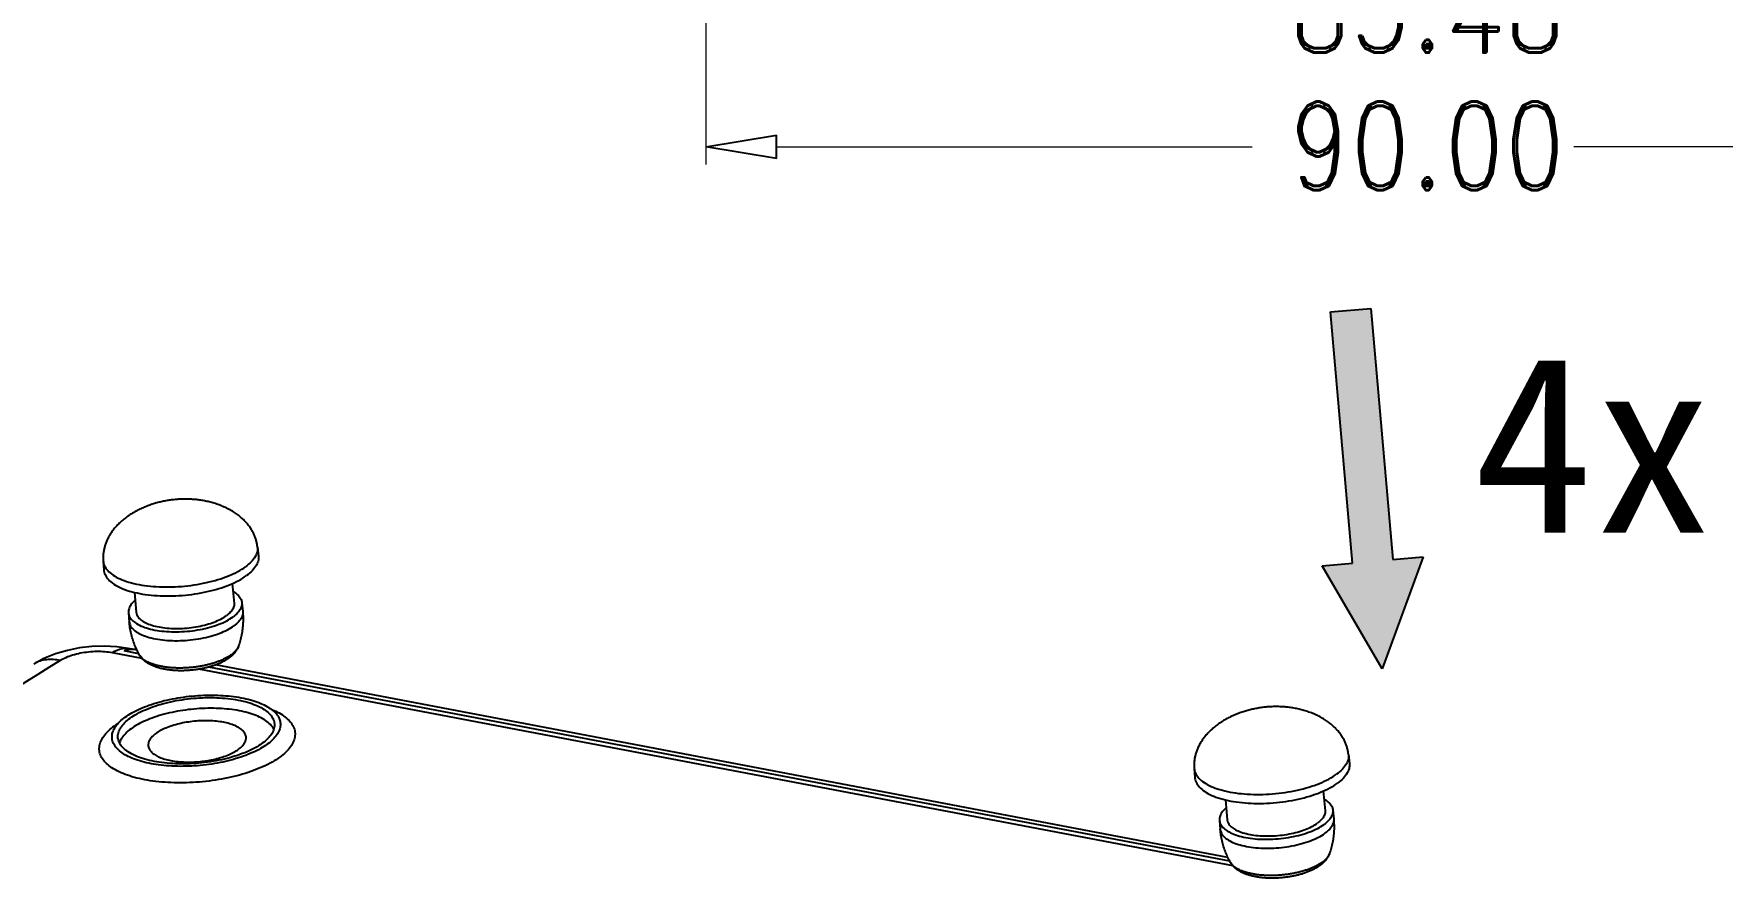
# Model space of a CAD drawing. Header units: millimetres. Extents: x -2947 to 97, y -3022 to 322.
# Drawn here: x -1557 to -1471, y -1976.3 to -1933.8 of the extents above; entities that cross this region are included whole.
import ezdxf
from ezdxf.enums import TextEntityAlignment as Align

# ---------------------------------------------------------------- set-up
doc = ezdxf.new("R2010")
doc.units = ezdxf.units.MM
doc.layers.get('0').update_dxf_attribs({"linetype": 'CONTINUOUS'})
doc.layers.add('dim', color=3, linetype='CONTINUOUS', lineweight=9)
doc.layers.add('text', color=212, linetype='CONTINUOUS', lineweight=20)
doc.styles.add('LongTou', font='romand.shx', dxfattribs={"width": 0.8, "bigfont": 'whgdtxt.shx'})
doc.styles.add('zeng', font='SIMHEI.TTF')

msp = doc.modelspace()

# ---------------------------------------------------------------- hatches: boundary and pattern name
msp.add_hatch(color=14).paths.add_polyline_path([(-1490.986, -1947.914), (-1488.925, -1947.734), (-1487.807, -1960.521), (-1486.262, -1960.386), (-1488.359, -1966.077), (-1491.412, -1960.837), (-1489.867, -1960.701), (-1490.986, -1947.914)], is_closed=False)

# ---------------------------------------------------------------- linework, layer by layer
at = {"color": 0, "linetype": 'ByBlock', "lineweight": -2}
for p, q in [((-1522.783, -1939.511), (-1519.183, -1938.911)), ((-1519.183, -1940.111), (-1522.783, -1939.511)), ((-1519.183, -1940.111), (-1519.183, -1938.911))]:
    msp.add_line(p, q, dxfattribs=at)
at = {"color": 7}
for p, q in [((-1490.986, -1947.914), (-1488.925, -1947.734)), ((-1489.867, -1960.701), (-1490.986, -1947.914)), ((-1488.925, -1947.734), (-1487.807, -1960.521)), ((-1545.595, -1959.886), (-1545.546, -1960.338)), ((-1553.446, -1960.59), (-1553.414, -1961.044)), ((-1491.412, -1960.837), (-1489.867, -1960.701)), ((-1488.359, -1966.077), (-1491.412, -1960.837)), ((-1486.262, -1960.386), (-1488.359, -1966.077)), ((-1487.807, -1960.521), (-1486.262, -1960.386)), ((-1546.876, -1961.734), (-1546.785, -1962.748)), ((-1551.856, -1962.187), (-1551.765, -1963.194)), ((-1546.387, -1962.712), (-1546.346, -1963.165)), ((-1552.164, -1963.23), (-1552.123, -1963.683)), ((-1555.877, -1965.314), (-1556.468, -1965.554)), ((-1555.273, -1965.137), (-1555.877, -1965.314)), ((-1554.657, -1965.015), (-1555.273, -1965.137)), ((-1554.031, -1964.943), (-1554.657, -1965.015)), ((-1553.396, -1964.922), (-1554.031, -1964.943)), ((-1552.755, -1964.955), (-1553.396, -1964.922)), ((-1551.47, -1965.552), (-1552.982, -1965.264)), ((-1552.177, -1965.037), (-1552.755, -1964.955)), ((-1551.63, -1965.313), (-1552.38, -1965.17)), ((-1551.858, -1965.098), (-1552.177, -1965.037)), ((-1551.729, -1965.123), (-1551.842, -1965.101)), ((-1556.468, -1965.554), (-1556.982, -1965.834)), ((-1495.941, -1976.112), (-1548.587, -1966.1)), ((-1496.101, -1975.874), (-1548.077, -1965.989)), ((-1496.2, -1975.683), (-1547.739, -1965.881)), ((-1490.066, -1970.446), (-1490.017, -1970.899)), ((-1497.917, -1971.151), (-1497.885, -1971.605)), ((-1491.348, -1972.295), (-1491.257, -1973.308)), ((-1496.327, -1972.748), (-1496.237, -1973.755)), ((-1496.635, -1973.791), (-1496.594, -1974.244)), ((-1490.858, -1973.273), (-1490.818, -1973.726))]:
    msp.add_line(p, q, dxfattribs=at)
for centre, radius, start, end in [((-1547.572, -1960.076), 1.986, 5.12586, 5.49849), ((-1551.467, -1960.425), 1.986, 184.75276, 185.12538), ((-1547.1, -1964.736), 0.57, 337.71854, 340.79002), ((-1550.612, -1972.074), 3.837, 122.41308, 126.07326), ((-1492.043, -1970.637), 1.986, 5.12586, 5.49849), ((-1495.938, -1970.986), 1.986, 184.75276, 185.12538), ((-1491.571, -1975.297), 0.57, 337.71854, 340.79002)]:
    msp.add_arc(centre, radius, start, end, dxfattribs=at)
for centre, major_axis, ratio, start_param, end_param in [((-1552.4, -1968.049), (0.535, 2.952), 0.50455, 6.27258, 6.615392), ((-1552.409, -1968.047), (0.569, 2.946), 0.520196, 0.001536, 0.338117)]:
    msp.add_ellipse(centre, major_axis=major_axis, ratio=ratio, start_param=start_param, end_param=end_param, dxfattribs=at)
for points, start_tangent, end_tangent in [([(-1545.595, -1959.886), (-1545.616, -1959.729), (-1545.655, -1959.555), (-1545.71, -1959.383), (-1545.781, -1959.213), (-1545.868, -1959.046), (-1545.972, -1958.881), (-1546.094, -1958.72), (-1546.234, -1958.563), (-1546.392, -1958.411), (-1546.57, -1958.264), (-1546.766, -1958.125), (-1546.983, -1957.994), (-1547.224, -1957.871), (-1547.479, -1957.762), (-1547.736, -1957.671), (-1547.989, -1957.599), (-1548.237, -1957.542), (-1548.48, -1957.499), (-1548.721, -1957.468), (-1548.96, -1957.449), (-1549.198, -1957.44), (-1549.435, -1957.442), (-1549.672, -1957.454), (-1549.908, -1957.476), (-1550.141, -1957.508), (-1550.374, -1957.55), (-1550.606, -1957.603), (-1550.837, -1957.666), (-1551.068, -1957.74), (-1551.3, -1957.828), (-1551.534, -1957.931), (-1551.771, -1958.05), (-1552.01, -1958.19), (-1552.245, -1958.349)], (-0.095819, 0.995399), (-0.807751, -0.589524)), ([(-1552.245, -1958.349), (-1552.445, -1958.505), (-1552.63, -1958.671), (-1552.794, -1958.841), (-1552.938, -1959.015), (-1553.064, -1959.191), (-1553.17, -1959.368), (-1553.259, -1959.547), (-1553.331, -1959.725), (-1553.385, -1959.904), (-1553.424, -1960.082), (-1553.446, -1960.259), (-1553.453, -1960.434), (-1553.446, -1960.59)], (-0.807749, -0.589527), (0.082857, -0.996561)), ([(-1545.594, -1959.898), (-1545.601, -1960.074), (-1545.699, -1960.348), (-1545.902, -1960.62), (-1546.203, -1960.881)], (0.087294, -0.996183), (-0.807753, -0.589522)), ([(-1553.445, -1960.603), (-1553.43, -1960.697), (-1553.315, -1960.954), (-1553.096, -1961.192), (-1552.78, -1961.405), (-1552.375, -1961.586), (-1551.892, -1961.73), (-1551.344, -1961.834), (-1550.747, -1961.895), (-1550.116, -1961.911), (-1549.469, -1961.882), (-1548.823, -1961.809), (-1548.196, -1961.692), (-1547.605, -1961.537), (-1547.067, -1961.346), (-1546.595, -1961.126), (-1546.203, -1960.881)], (0.087306, -0.996182), (0.807753, 0.589522)), ([(-1553.414, -1961.044), (-1553.398, -1961.151), (-1553.282, -1961.409), (-1553.063, -1961.648), (-1552.746, -1961.861), (-1552.341, -1962.042), (-1551.857, -1962.187), (-1551.308, -1962.291), (-1550.709, -1962.352), (-1550.077, -1962.369), (-1549.428, -1962.339), (-1548.781, -1962.265), (-1548.152, -1962.149), (-1547.56, -1961.993), (-1547.021, -1961.802), (-1546.548, -1961.581), (-1546.155, -1961.336)], (0.068819, -0.997629), (0.807753, 0.589522)), ([(-1545.546, -1960.338), (-1545.551, -1960.527), (-1545.65, -1960.802), (-1545.853, -1961.074), (-1546.155, -1961.336)], (0.106072, -0.994358), (-0.807753, -0.589522)), ([(-1551.824, -1962.593), (-1551.958, -1962.723), (-1552.11, -1962.947), (-1552.165, -1963.172), (-1552.163, -1963.23)], (-0.761037, -0.648708), (0.093209, -0.995647)), ([(-1546.785, -1962.748), (-1546.784, -1962.798), (-1546.831, -1962.992), (-1546.962, -1963.185), (-1547.172, -1963.371)], (0.093209, -0.995647), (-0.807753, -0.589522)), ([(-1546.837, -1962.143), (-1546.801, -1962.165), (-1546.568, -1962.348), (-1546.428, -1962.552), (-1546.387, -1962.712)], (0.865055, -0.501676), (0.093209, -0.995647)), ([(-1546.387, -1962.712), (-1546.385, -1962.77), (-1546.44, -1962.995), (-1546.592, -1963.219), (-1546.835, -1963.435)], (0.093209, -0.995647), (-0.807753, -0.589522)), ([(-1552.163, -1963.23), (-1552.122, -1963.39), (-1551.982, -1963.594), (-1551.75, -1963.777), (-1551.433, -1963.932), (-1551.043, -1964.054), (-1550.593, -1964.14), (-1550.098, -1964.186), (-1549.575, -1964.19), (-1549.042, -1964.153), (-1548.516, -1964.076), (-1548.017, -1963.961), (-1547.56, -1963.812), (-1547.162, -1963.635), (-1546.835, -1963.435)], (0.093209, -0.995647), (0.807753, 0.589522)), ([(-1551.598, -1965.375), (-1551.729, -1965.122), (-1551.848, -1964.849), (-1551.947, -1964.567), (-1552.027, -1964.278), (-1552.085, -1963.983), (-1552.123, -1963.683)], (-0.491645, 0.870796), (-0.08934, 0.996001)), ([(-1552.123, -1963.683), (-1552.082, -1963.843), (-1551.942, -1964.047), (-1551.709, -1964.23), (-1551.393, -1964.385), (-1551.003, -1964.508), (-1550.552, -1964.593), (-1550.057, -1964.639), (-1549.534, -1964.644), (-1549.001, -1964.607), (-1548.475, -1964.529), (-1547.976, -1964.414), (-1547.519, -1964.266), (-1547.121, -1964.088), (-1546.795, -1963.888)], (0.093438, -0.995625), (0.807753, 0.589522)), ([(-1551.765, -1963.194), (-1551.73, -1963.332), (-1551.609, -1963.508), (-1551.409, -1963.665), (-1551.136, -1963.799), (-1550.8, -1963.905), (-1550.411, -1963.979), (-1549.985, -1964.018), (-1549.534, -1964.022), (-1549.074, -1963.99), (-1548.621, -1963.923), (-1548.19, -1963.824), (-1547.797, -1963.696), (-1547.453, -1963.543), (-1547.172, -1963.371)], (0.093209, -0.995647), (0.807753, 0.589522)), ([(-1546.346, -1963.165), (-1546.344, -1963.224), (-1546.4, -1963.449), (-1546.552, -1963.673), (-1546.795, -1963.888)], (0.093438, -0.995625), (-0.807753, -0.589522)), ([(-1546.346, -1963.165), (-1546.33, -1963.464), (-1546.335, -1963.764), (-1546.361, -1964.063), (-1546.409, -1964.359), (-1546.477, -1964.65), (-1546.562, -1964.923)], (0.08934, -0.996001), (-0.328826, -0.944391)), ([(-1552.982, -1965.264), (-1553.36, -1965.214), (-1553.771, -1965.201), (-1554.194, -1965.227), (-1554.612, -1965.289), (-1555.003, -1965.385), (-1555.352, -1965.511), (-1555.64, -1965.66)], (-0.982412, 0.186727), (-0.848988, -0.528412)), ([(-1552.982, -1965.264), (-1552.474, -1965.036), (-1552.178, -1965.039)], (0.807753, 0.589522), (0.983475, -0.181044)), ([(-1546.934, -1965.366), (-1547.051, -1965.445), (-1547.182, -1965.522), (-1547.325, -1965.594), (-1547.48, -1965.663), (-1547.645, -1965.726), (-1547.82, -1965.785), (-1548.003, -1965.838), (-1548.193, -1965.886), (-1548.389, -1965.928), (-1548.59, -1965.963), (-1548.793, -1965.992), (-1548.999, -1966.014), (-1549.206, -1966.029), (-1549.411, -1966.037), (-1549.615, -1966.038), (-1549.815, -1966.032), (-1550.011, -1966.02), (-1550.201, -1966), (-1550.383, -1965.973), (-1550.557, -1965.94), (-1550.722, -1965.901), (-1550.876, -1965.855), (-1551.019, -1965.803), (-1551.149, -1965.746), (-1551.266, -1965.684), (-1551.369, -1965.617), (-1551.457, -1965.546), (-1551.53, -1965.471), (-1551.587, -1965.393), (-1551.598, -1965.375)], (-0.807753, -0.589522), (-0.491586, 0.870829)), ([(-1547.044, -1965.526), (-1547.185, -1965.62), (-1547.337, -1965.707), (-1547.499, -1965.785), (-1547.667, -1965.856), (-1547.842, -1965.918), (-1548.022, -1965.974), (-1548.206, -1966.023), (-1548.395, -1966.065), (-1548.586, -1966.1), (-1548.78, -1966.128), (-1548.975, -1966.15), (-1549.171, -1966.164), (-1549.367, -1966.172), (-1549.561, -1966.173), (-1549.754, -1966.166), (-1549.944, -1966.152), (-1550.13, -1966.131), (-1550.313, -1966.102), (-1550.49, -1966.064), (-1550.662, -1966.018), (-1550.827, -1965.963), (-1550.983, -1965.898), (-1551.127, -1965.823), (-1551.257, -1965.741), (-1551.367, -1965.655), (-1551.46, -1965.563), (-1551.536, -1965.471), (-1551.598, -1965.375)], (-0.807753, -0.589522), (-0.491645, 0.870796)), ([(-1546.562, -1964.923), (-1546.603, -1965.024), (-1546.659, -1965.125), (-1546.73, -1965.227), (-1546.818, -1965.329), (-1546.923, -1965.43), (-1547.044, -1965.526)], (-0.328826, -0.944391), (-0.807753, -0.589522)), ([(-1546.573, -1964.952), (-1546.61, -1965.027), (-1546.668, -1965.114), (-1546.741, -1965.2), (-1546.83, -1965.284), (-1546.934, -1965.366)], (-0.378947, -0.925419), (-0.807753, -0.589522)), ([(-1555.64, -1965.66), (-1573.647, -1977.341), (-1589.617, -1988.591), (-1604.58, -2000.057), (-1605.672, -2000.934)], (-0.848939, -0.528491), (-0.77862, -0.627496)), ([(-1555.64, -1965.66), (-1556.341, -1965.612), (-1556.956, -1965.817), (-1556.982, -1965.833)], (-0.971959, 0.235152), (-0.848309, -0.529501)), ([(-1552.332, -1968.54), (-1551.985, -1968.318), (-1551.578, -1968.113), (-1551.117, -1967.929), (-1550.611, -1967.769), (-1550.07, -1967.636), (-1549.504, -1967.533), (-1548.923, -1967.461), (-1548.338, -1967.423), (-1547.761, -1967.417), (-1547.2, -1967.446), (-1546.669, -1967.508), (-1546.175, -1967.602), (-1545.728, -1967.726), (-1545.337, -1967.878), (-1545.01, -1968.056), (-1544.751, -1968.255), (-1544.565, -1968.472), (-1544.533, -1968.526)], (0.807753, 0.589522), (0.490066, -0.871685)), ([(-1552.079, -1968.588), (-1551.723, -1968.363), (-1551.3, -1968.157), (-1550.819, -1967.975), (-1550.291, -1967.82), (-1549.727, -1967.698), (-1549.141, -1967.609), (-1548.546, -1967.557), (-1547.954, -1967.542), (-1547.379, -1967.565), (-1546.834, -1967.625), (-1546.331, -1967.72), (-1545.881, -1967.85), (-1545.495, -1968.01), (-1545.18, -1968.197), (-1544.945, -1968.407), (-1544.793, -1968.636), (-1544.73, -1968.871)], (0.807753, 0.589522), (0.089809, -0.995959)), ([(-1552.818, -1969.018), (-1552.611, -1968.775), (-1552.332, -1968.54)], (0.565998, 0.824407), (0.807753, 0.589522)), ([(-1552.698, -1969.585), (-1552.699, -1969.578), (-1552.673, -1969.328), (-1552.56, -1969.076), (-1552.36, -1968.828), (-1552.079, -1968.588)], (-0.089809, 0.995959), (0.807753, 0.589522)), ([(-1544.759, -1969.151), (-1544.846, -1969.012), (-1545.048, -1968.806), (-1545.323, -1968.619), (-1545.666, -1968.456), (-1546.071, -1968.319), (-1546.528, -1968.212), (-1547.029, -1968.137), (-1547.563, -1968.095), (-1548.119, -1968.087), (-1548.687, -1968.114), (-1549.254, -1968.174), (-1549.809, -1968.267), (-1550.341, -1968.39), (-1550.839, -1968.542), (-1551.292, -1968.718), (-1551.692, -1968.917), (-1552.031, -1969.132)], (-0.45319, 0.891414), (-0.807753, -0.589522)), ([(-1546.175, -1969.549), (-1546.178, -1969.523), (-1546.233, -1969.366), (-1546.348, -1969.218), (-1546.52, -1969.085), (-1546.745, -1968.968), (-1547.017, -1968.872), (-1547.329, -1968.797), (-1547.675, -1968.747), (-1548.045, -1968.721), (-1548.43, -1968.722), (-1548.821, -1968.748), (-1549.208, -1968.8), (-1549.582, -1968.875), (-1549.933, -1968.973), (-1550.253, -1969.09), (-1550.534, -1969.224), (-1550.769, -1969.372)], (-0.087326, 0.99618), (-0.807753, -0.589522)), ([(-1544.533, -1968.526), (-1544.458, -1968.703), (-1544.429, -1968.945), (-1544.48, -1969.191), (-1544.61, -1969.438), (-1544.817, -1969.681), (-1545.096, -1969.916)], (0.490066, -0.871685), (-0.807753, -0.589522)), ([(-1544.904, -1968.132), (-1544.587, -1968.277), (-1544.248, -1968.483), (-1543.985, -1968.712), (-1543.801, -1968.959), (-1543.701, -1969.22), (-1543.686, -1969.49), (-1543.756, -1969.765), (-1543.91, -1970.04), (-1544.146, -1970.311), (-1544.459, -1970.572)], (0.926983, -0.375102), (-0.807753, -0.589522)), ([(-1490.066, -1970.446), (-1490.088, -1970.289), (-1490.127, -1970.116), (-1490.181, -1969.944), (-1490.252, -1969.774), (-1490.339, -1969.607), (-1490.443, -1969.442), (-1490.565, -1969.281), (-1490.705, -1969.124), (-1490.863, -1968.971), (-1491.041, -1968.825), (-1491.237, -1968.686), (-1491.454, -1968.555), (-1491.695, -1968.432), (-1491.95, -1968.323), (-1492.208, -1968.232), (-1492.46, -1968.159), (-1492.708, -1968.103), (-1492.952, -1968.06), (-1493.193, -1968.029), (-1493.431, -1968.01), (-1493.669, -1968.001), (-1493.906, -1968.003), (-1494.144, -1968.015), (-1494.379, -1968.037), (-1494.613, -1968.069), (-1494.845, -1968.111), (-1495.077, -1968.163), (-1495.309, -1968.227), (-1495.539, -1968.301), (-1495.771, -1968.389), (-1496.006, -1968.491), (-1496.242, -1968.611), (-1496.482, -1968.751), (-1496.717, -1968.91)], (-0.095819, 0.995399), (-0.807751, -0.589524)), ([(-1544.459, -1970.572), (-1544.843, -1970.82), (-1545.293, -1971.05), (-1545.801, -1971.257), (-1546.358, -1971.44), (-1546.954, -1971.594), (-1547.58, -1971.717), (-1548.224, -1971.806), (-1548.876, -1971.861), (-1549.524, -1971.88), (-1550.157, -1971.863), (-1550.765, -1971.81), (-1551.337, -1971.722), (-1551.863, -1971.601), (-1552.335, -1971.448), (-1552.743, -1971.267), (-1553.082, -1971.061), (-1553.346, -1970.832), (-1553.529, -1970.585), (-1553.629, -1970.324), (-1553.644, -1970.054), (-1553.574, -1969.779), (-1553.42, -1969.504), (-1553.185, -1969.233), (-1552.872, -1968.972)], (-0.807753, -0.589522), (0.807753, 0.589522)), ([(-1545.096, -1969.916), (-1545.443, -1970.138), (-1545.85, -1970.343), (-1546.311, -1970.527), (-1546.817, -1970.687), (-1547.358, -1970.82), (-1547.924, -1970.923), (-1548.505, -1970.995), (-1549.09, -1971.033), (-1549.668, -1971.039), (-1550.228, -1971.01), (-1550.759, -1970.948), (-1551.253, -1970.854), (-1551.7, -1970.73), (-1552.091, -1970.578), (-1552.419, -1970.4), (-1552.677, -1970.201), (-1552.863, -1969.984), (-1552.97, -1969.753), (-1552.999, -1969.511), (-1552.954, -1969.281)], (-0.807753, -0.589522), (0.326648, 0.945146)), ([(-1552.954, -1969.281), (-1552.948, -1969.265), (-1552.818, -1969.018)], (0.326648, 0.945146), (0.565998, 0.824407)), ([(-1545.349, -1969.868), (-1545.705, -1970.093), (-1546.128, -1970.299), (-1546.609, -1970.481), (-1547.137, -1970.636), (-1547.701, -1970.758), (-1548.287, -1970.847), (-1548.882, -1970.899), (-1549.474, -1970.914), (-1550.049, -1970.891), (-1550.594, -1970.831), (-1551.097, -1970.736), (-1551.547, -1970.606), (-1551.933, -1970.446), (-1552.248, -1970.259), (-1552.483, -1970.049), (-1552.635, -1969.82), (-1552.698, -1969.585)], (-0.807753, -0.589522), (-0.089809, 0.995959)), ([(-1552.031, -1969.132), (-1552.301, -1969.361), (-1552.496, -1969.597), (-1552.614, -1969.838), (-1552.617, -1969.848)], (-0.807753, -0.589522), (-0.295445, -0.95536)), ([(-1550.769, -1969.372), (-1550.952, -1969.53), (-1551.078, -1969.693), (-1551.146, -1969.858), (-1551.155, -1969.996)], (-0.807753, -0.589522), (0.087326, -0.99618)), ([(-1546.562, -1970.172), (-1546.379, -1970.015), (-1546.252, -1969.851), (-1546.185, -1969.686), (-1546.175, -1969.549)], (0.807753, 0.589522), (-0.087326, 0.99618)), ([(-1544.73, -1968.871), (-1544.729, -1968.878), (-1544.755, -1969.128), (-1544.868, -1969.38), (-1545.068, -1969.628), (-1545.349, -1969.868)], (0.089809, -0.995959), (-0.807753, -0.589522)), ([(-1496.717, -1968.91), (-1496.916, -1969.066), (-1497.101, -1969.232), (-1497.265, -1969.402), (-1497.41, -1969.576), (-1497.535, -1969.752), (-1497.642, -1969.929), (-1497.73, -1970.108), (-1497.802, -1970.286), (-1497.857, -1970.465), (-1497.895, -1970.643), (-1497.917, -1970.82), (-1497.924, -1970.995), (-1497.917, -1971.151)], (-0.807749, -0.589527), (0.082857, -0.996561)), ([(-1551.155, -1969.996), (-1551.152, -1970.022), (-1551.097, -1970.179), (-1550.982, -1970.326), (-1550.81, -1970.459), (-1550.586, -1970.576), (-1550.314, -1970.672), (-1550.001, -1970.747), (-1549.656, -1970.798), (-1549.286, -1970.823), (-1548.901, -1970.822), (-1548.51, -1970.796), (-1548.123, -1970.744), (-1547.749, -1970.669), (-1547.398, -1970.571), (-1547.078, -1970.454), (-1546.797, -1970.32), (-1546.562, -1970.172)], (0.087326, -0.99618), (0.807753, 0.589522)), ([(-1490.065, -1970.459), (-1490.072, -1970.634), (-1490.171, -1970.909), (-1490.373, -1971.18), (-1490.675, -1971.442)], (0.087294, -0.996183), (-0.807753, -0.589522)), ([(-1497.916, -1971.163), (-1497.901, -1971.258), (-1497.786, -1971.515), (-1497.567, -1971.753), (-1497.251, -1971.966), (-1496.846, -1972.147), (-1496.363, -1972.291), (-1495.816, -1972.395), (-1495.218, -1972.456), (-1494.587, -1972.472), (-1493.94, -1972.443), (-1493.294, -1972.369), (-1492.667, -1972.253), (-1492.077, -1972.098), (-1491.538, -1971.907), (-1491.067, -1971.686), (-1490.675, -1971.442)], (0.087306, -0.996182), (0.807753, 0.589522)), ([(-1490.017, -1970.899), (-1490.023, -1971.087), (-1490.121, -1971.362), (-1490.325, -1971.635), (-1490.627, -1971.897)], (0.106072, -0.994358), (-0.807753, -0.589522)), ([(-1497.885, -1971.605), (-1497.869, -1971.712), (-1497.754, -1971.97), (-1497.535, -1972.209), (-1497.218, -1972.422), (-1496.812, -1972.603), (-1496.328, -1972.748), (-1495.779, -1972.852), (-1495.18, -1972.913), (-1494.548, -1972.929), (-1493.899, -1972.9), (-1493.252, -1972.826), (-1492.624, -1972.71), (-1492.032, -1972.554), (-1491.492, -1972.363), (-1491.019, -1972.142), (-1490.627, -1971.897)], (0.068819, -0.997629), (0.807753, 0.589522)), ([(-1496.295, -1973.153), (-1496.43, -1973.283), (-1496.582, -1973.508), (-1496.637, -1973.733), (-1496.635, -1973.791)], (-0.761037, -0.648708), (0.093209, -0.995647)), ([(-1491.309, -1972.704), (-1491.272, -1972.726), (-1491.04, -1972.909), (-1490.9, -1973.113), (-1490.858, -1973.273)], (0.865055, -0.501676), (0.093209, -0.995647)), ([(-1496.635, -1973.791), (-1496.594, -1973.951), (-1496.454, -1974.155), (-1496.221, -1974.337), (-1495.905, -1974.493), (-1495.515, -1974.615), (-1495.064, -1974.701), (-1494.569, -1974.747), (-1494.046, -1974.751), (-1493.513, -1974.714), (-1492.987, -1974.637), (-1492.488, -1974.522), (-1492.031, -1974.373), (-1491.633, -1974.196), (-1491.307, -1973.996)], (0.093209, -0.995647), (0.807753, 0.589522)), ([(-1496.236, -1973.755), (-1496.201, -1973.893), (-1496.08, -1974.069), (-1495.88, -1974.226), (-1495.607, -1974.36), (-1495.271, -1974.466), (-1494.883, -1974.539), (-1494.456, -1974.579), (-1494.005, -1974.583), (-1493.545, -1974.551), (-1493.092, -1974.484), (-1492.662, -1974.385), (-1492.268, -1974.257), (-1491.925, -1974.104), (-1491.643, -1973.932)], (0.093209, -0.995647), (0.807753, 0.589522)), ([(-1491.257, -1973.309), (-1491.255, -1973.359), (-1491.303, -1973.553), (-1491.434, -1973.746), (-1491.643, -1973.932)], (0.093209, -0.995647), (-0.807753, -0.589522)), ([(-1490.858, -1973.273), (-1490.856, -1973.331), (-1490.912, -1973.556), (-1491.064, -1973.78), (-1491.307, -1973.996)], (0.093209, -0.995647), (-0.807753, -0.589522)), ([(-1490.818, -1973.726), (-1490.816, -1973.784), (-1490.871, -1974.009), (-1491.023, -1974.234), (-1491.266, -1974.449)], (0.093438, -0.995625), (-0.807753, -0.589522)), ([(-1490.818, -1973.726), (-1490.801, -1974.025), (-1490.806, -1974.325), (-1490.833, -1974.624), (-1490.88, -1974.92), (-1490.949, -1975.211), (-1491.034, -1975.484)], (0.08934, -0.996001), (-0.328826, -0.944391)), ([(-1496.069, -1975.936), (-1496.201, -1975.683), (-1496.319, -1975.41), (-1496.419, -1975.128), (-1496.498, -1974.839), (-1496.557, -1974.544), (-1496.594, -1974.244)], (-0.491645, 0.870796), (-0.08934, 0.996001)), ([(-1496.594, -1974.244), (-1496.553, -1974.404), (-1496.413, -1974.608), (-1496.181, -1974.791), (-1495.864, -1974.946), (-1495.474, -1975.068), (-1495.024, -1975.154), (-1494.529, -1975.2), (-1494.006, -1975.204), (-1493.472, -1975.167), (-1492.947, -1975.09), (-1492.447, -1974.975), (-1491.991, -1974.826), (-1491.592, -1974.649), (-1491.266, -1974.449)], (0.093438, -0.995625), (0.807753, 0.589522)), ([(-1491.034, -1975.484), (-1491.075, -1975.584), (-1491.13, -1975.686), (-1491.201, -1975.788), (-1491.289, -1975.89), (-1491.395, -1975.991), (-1491.516, -1976.087)], (-0.328826, -0.944391), (-0.807753, -0.589522)), ([(-1491.044, -1975.513), (-1491.081, -1975.588), (-1491.139, -1975.675), (-1491.213, -1975.761), (-1491.302, -1975.845), (-1491.405, -1975.927)], (-0.378947, -0.925419), (-0.807753, -0.589522)), ([(-1491.405, -1975.927), (-1491.523, -1976.006), (-1491.654, -1976.082), (-1491.797, -1976.155), (-1491.952, -1976.223), (-1492.117, -1976.287), (-1492.291, -1976.346), (-1492.474, -1976.399), (-1492.665, -1976.447), (-1492.86, -1976.488), (-1493.061, -1976.524), (-1493.265, -1976.553), (-1493.471, -1976.575), (-1493.677, -1976.59), (-1493.883, -1976.598), (-1494.086, -1976.599), (-1494.287, -1976.593), (-1494.482, -1976.58), (-1494.672, -1976.561), (-1494.855, -1976.534), (-1495.029, -1976.501), (-1495.194, -1976.461), (-1495.348, -1976.416), (-1495.491, -1976.364), (-1495.621, -1976.307), (-1495.738, -1976.245), (-1495.841, -1976.178), (-1495.929, -1976.107), (-1496.001, -1976.032), (-1496.058, -1975.954), (-1496.069, -1975.936)], (-0.807753, -0.589522), (-0.491586, 0.870829)), ([(-1491.516, -1976.087), (-1491.656, -1976.181), (-1491.809, -1976.267), (-1491.97, -1976.346), (-1492.139, -1976.416), (-1492.313, -1976.479), (-1492.493, -1976.535), (-1492.678, -1976.584), (-1492.866, -1976.626), (-1493.058, -1976.661), (-1493.251, -1976.689), (-1493.447, -1976.711), (-1493.643, -1976.725), (-1493.838, -1976.733), (-1494.033, -1976.733), (-1494.226, -1976.727), (-1494.415, -1976.713), (-1494.602, -1976.692), (-1494.784, -1976.662), (-1494.962, -1976.625), (-1495.133, -1976.579), (-1495.299, -1976.523), (-1495.455, -1976.458), (-1495.599, -1976.384), (-1495.728, -1976.302), (-1495.838, -1976.215), (-1495.932, -1976.124), (-1496.007, -1976.031), (-1496.069, -1975.936)], (-0.807753, -0.589522), (-0.491645, 0.870796))]:
    msp.add_spline(points, degree=3, dxfattribs=dict(at, start_tangent=start_tangent, end_tangent=end_tangent))
at = {"layer": 'dim', "color": 131, "lineweight": 5}
msp.add_line((-1522.783, -1915.89), (-1522.783, -1940.41), dxfattribs=at)
at = {"layer": 'dim', "lineweight": 5}
for p, q in [((-1519.183, -1939.511), (-1494.968, -1939.511)), ((-1454.383, -1939.511), (-1478.598, -1939.511))]:
    msp.add_line(p, q, dxfattribs=at)

# ---------------------------------------------------------------- texts
at = {"layer": 'dim', "color": 122, "style": 'LongTou', "width": 0.8}
for s, p in [('83.48', (-1493.069, -1930.211)), ('90.00', (-1493.076, -1937.211))]:
    msp.add_text(s, height=4.5, dxfattribs=at).set_placement(p, align=Align.TOP_LEFT)
at = {"layer": 'text', "style": 'zeng'}
msp.add_text('4x', height=9, dxfattribs=at).set_placement((-1477.6, -1954.644), align=Align.MIDDLE)

doc.saveas('drawing.dxf')
